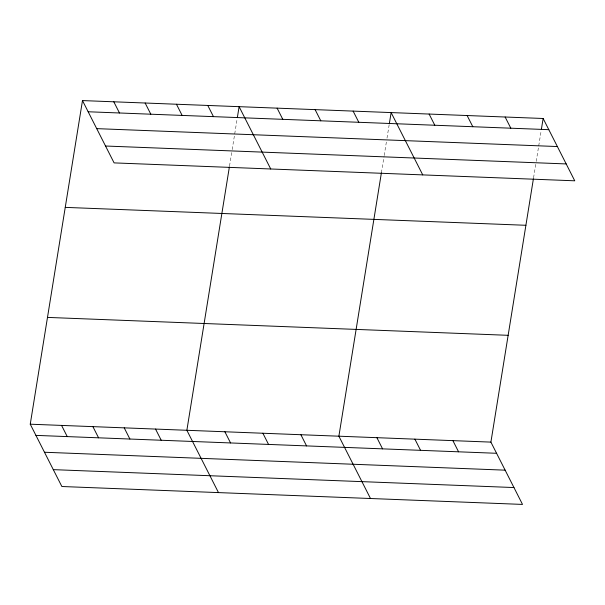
<?xml version="1.0" encoding="UTF-8"?>
<svg xmlns="http://www.w3.org/2000/svg" width="605" height="605" viewBox="0 0 605 605"><rect width="100%" height="100%" fill="white"/><g stroke="black" fill="none" stroke-linecap="round" stroke-linejoin="round"><path stroke-width="0.45" stroke-dasharray="3.02 2.27" d="M229.529 166.004L232.04 150.486M232.184 149.571L237.19 118.542M381.4 172.826L384.054 156.393M384.198 155.485L386.406 141.789M386.996 138.137L389.212 124.448M533.565 177.825L536.068 162.306M536.212 161.391L538.571 146.788M538.722 145.873L541.074 131.27"/><path stroke-width="0.91" d="M533.413 178.732L490.905 442.111L522.516 504.419L61.861 486.511L30.25 424.196L82.484 100.581L543.139 118.489L574.75 180.804L114.095 162.889L82.484 100.581M229.386 166.912L186.869 430.291L218.481 492.599M237.341 117.627L239.111 106.677L270.722 168.984M381.4 172.826L338.883 436.197L370.494 498.505M389.355 123.533L391.125 112.583L422.736 174.89M541.369 129.447L543.139 118.489M88.156 111.766L548.811 129.674M96.717 128.638L557.371 146.546M105.535 146.017L566.189 163.932M65.249 207.379L525.904 225.287M47.485 317.406L508.139 335.314M30.25 424.196L490.905 442.111M35.922 435.381L496.576 453.289M44.483 452.253L505.137 470.161M53.3 469.639L513.955 487.547M505.137 117.015L510.809 128.192M467.128 115.54L472.808 126.717M429.127 114.058L434.798 125.243M353.123 111.108L358.795 122.286M315.114 109.626L320.786 120.811M452.895 440.629L458.567 451.814M277.113 108.151L282.785 119.329M414.894 439.154L420.566 450.332M376.892 437.672L382.564 448.857M207.787 105.459L213.459 116.636M176.463 104.242L182.135 115.419M145.139 103.016L150.811 114.201M300.882 434.723L306.553 445.9M113.808 101.799L119.48 112.984M262.88 433.24L268.552 444.425M224.879 431.766L230.55 442.943M155.546 429.074L161.217 440.251M124.222 427.856L129.893 439.033M92.898 426.638L98.57 437.816M61.574 425.413L67.246 436.598"/></g></svg>
